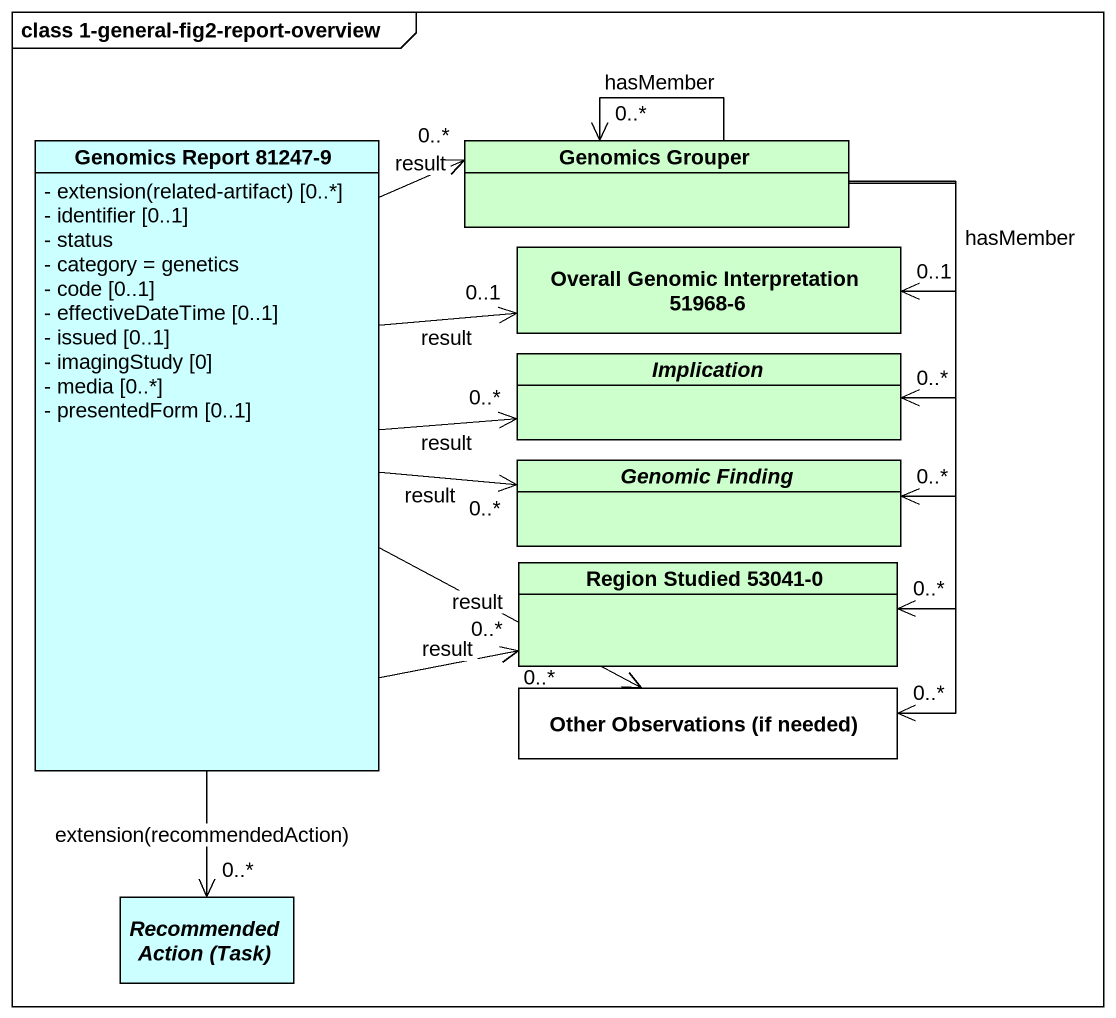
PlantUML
@startuml
mainframe class 1-general-fig2-report-overview
hide circle
hide empty members
skinparam classAttributeIconSize 0
class "Genomics Report 81247-9" as Genomics_Report_81247_9 #CCFFFF {
  {field} - extension(related-artifact) [0..*]
  - identifier [0..1]
  - status
  - category = genetics
  - code [0..1]
  - effectiveDateTime [0..1]
  - issued [0..1]
  - imagingStudy [0]
  - media [0..*]
  - presentedForm [0..1]
}
class "Genomics Grouper" as Genomics_Grouper #CCFFCC
class "Overall Genomic Interpretation 51968-6" as Overall_Genomic #CCFFCC
abstract class Implication #CCFFCC
abstract class "Genomic Finding" as Genomic_Finding #CCFFCC
class "Region Studied 53041-0" as Region_Studied_53041_0 #CCFFCC
class "Other Observations (if needed)" as Other_Observations_if_needed #FFFFFF
abstract class "Recommended Action (Task)" as Recommended_Action_Task #CCFFFF
Genomics_Report_81247_9 -up-> "0..*" Genomics_Grouper : result
Genomics_Report_81247_9 -right-> "0..1" Overall_Genomic : result
Genomics_Report_81247_9 -right-> "0..*" Implication : result
Genomics_Report_81247_9 -right-> "0..*" Genomic_Finding : result
Genomics_Report_81247_9 -right-> "0..*" Region_Studied_53041_0 : result
Genomics_Report_81247_9 -right-> "0..*" Other_Observations_if_needed : result
Genomics_Report_81247_9 --> "0..*" Recommended_Action_Task : extension(recommendedAction)
Genomics_Grouper --> "0..*" Genomics_Grouper : hasMember
Genomics_Grouper --> "0..1" Overall_Genomic : hasMember
Genomics_Grouper --> "0..*" Implication
Genomics_Grouper --> "0..*" Genomic_Finding
Genomics_Grouper --> "0..*" Region_Studied_53041_0
Genomics_Grouper --> "0..*" Other_Observations_if_needed
@enduml
